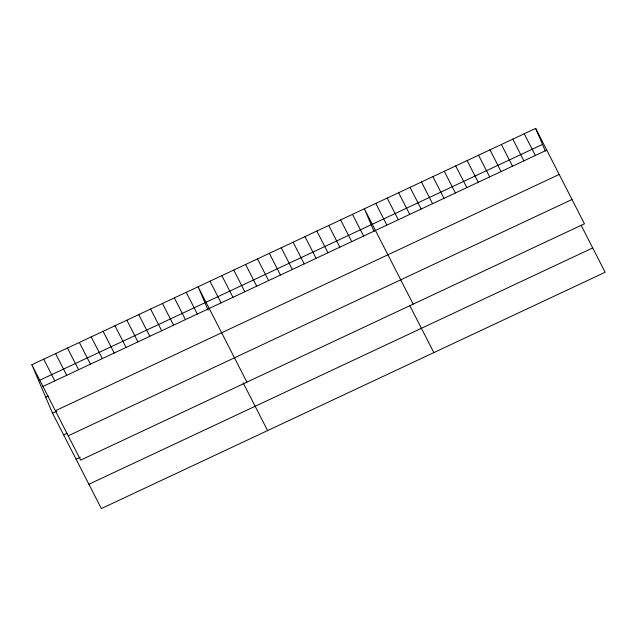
<?xml version="1.0" encoding="UTF-8"?>
<svg xmlns="http://www.w3.org/2000/svg" width="637" height="637" viewBox="0 0 637 637"><rect width="100%" height="100%" fill="white"/><g stroke="black" fill="none" stroke-linecap="round" stroke-linejoin="round"><path stroke-width="0.96" d="M31.85 364.746L535.653 128.427L584.455 223.794L80.652 460.113L31.85 364.746L52.545 413.206L101.347 508.573L605.15 272.254L581.095 225.243M38.682 380.735L542.485 144.416M42.95 386.444L546.761 150.125M45.713 397.217L48.261 396.023M55.395 410.754L559.198 174.434M52.545 413.206L56.789 411.215M63.644 434.904L67.036 433.311M68.215 435.804L572.018 199.485M76.09 459.213L80.326 457.231M88.901 484.263L592.713 247.944M524.235 133.786L535.343 155.484M512.817 139.137L523.917 160.835M501.399 144.495L512.498 166.193M489.98 149.854L501.08 171.552M478.554 155.213L489.662 176.911M467.136 160.564L478.244 182.262M455.718 165.923L466.825 187.62M444.3 171.281L455.399 192.979M432.881 176.632L443.981 198.338M421.463 181.991L432.563 203.689M410.037 187.35L421.145 209.047M398.619 192.708L409.726 214.406M387.2 198.059L398.308 219.757M375.782 203.418L386.882 225.116M413.166 304.144L364.364 208.777L374.007 231.358M409.798 305.593L433.853 352.603M352.484 214.343L363.592 236.04M340.612 219.916L351.712 241.614M328.732 225.482L339.839 247.188M316.86 231.056L327.959 252.754M304.988 236.63L316.087 258.327M293.108 242.195L304.215 263.893M281.236 247.769L292.335 269.467M269.355 253.335L280.463 275.033M257.483 258.909L268.583 280.606M245.603 264.474L256.711 286.18M233.731 270.048L244.839 291.746M221.859 275.622L232.959 297.32M209.979 281.188L221.087 302.886M246.909 382.128L198.107 286.761L208.1 310.163M243.143 382.797L267.604 430.588M186.227 292.327L197.335 314.025M174.355 297.901L185.455 319.599M162.483 303.467L173.583 325.173M150.603 309.041L161.71 330.738M138.731 314.614L149.83 336.312M126.851 320.18L137.958 341.878M114.979 325.754L126.078 347.452M103.098 331.32L114.206 353.017M91.226 336.893L102.334 358.591M79.354 342.467L90.454 364.165M67.474 348.033L78.582 369.731M55.602 353.607L66.702 375.304M43.722 359.172L54.83 380.87M535.653 128.427L545.296 151.009"/></g></svg>
